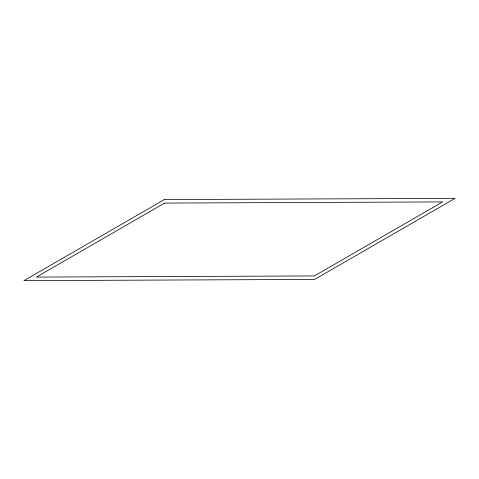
<?xml version="1.0" encoding="UTF-8"?>
<svg xmlns="http://www.w3.org/2000/svg" width="479" height="479" viewBox="0 0 479 479"><rect width="100%" height="100%" fill="white"/><g stroke="black" fill="none" stroke-linecap="round" stroke-linejoin="round"><path stroke-width="0.72" d="M164.381 199.569L23.95 280.634L314.619 279.431L455.05 198.366L164.381 199.569M164.59 203.072L36.38 277.084L314.41 275.928L442.62 201.916L164.59 203.072"/></g></svg>
